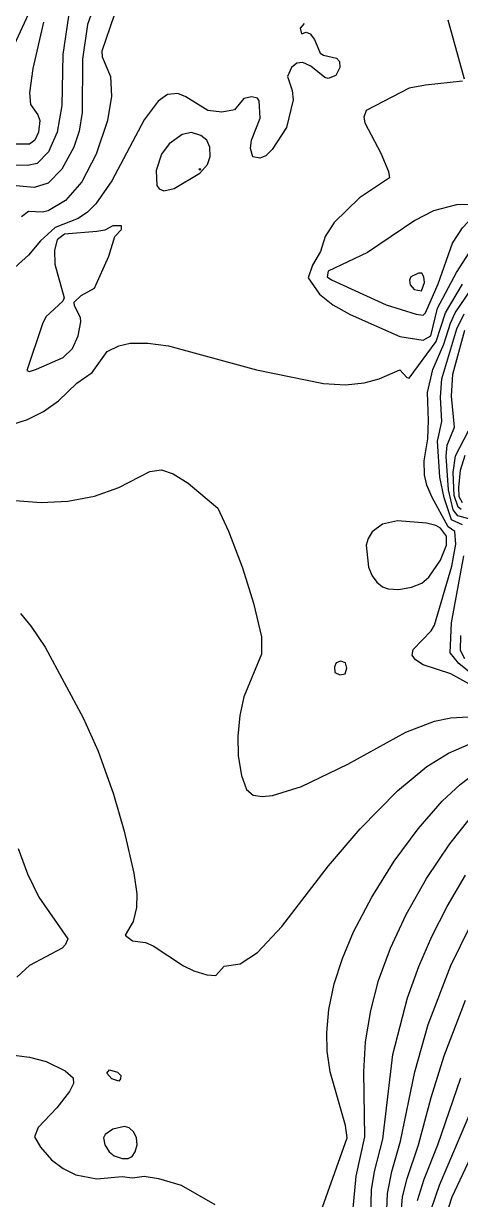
# Model space of a CAD drawing. Header units: inches. Extents: x 2608994 to 2618701, y 1261813 to 1271655.
# Drawn here: x 2613540 to 2613993, y 1264515 to 1265735 of the extents above; entities that cross this region are included whole.
import ezdxf

# ---------------------------------------------------------------- set-up
doc = ezdxf.new("R2010")
doc.units = ezdxf.units.IN
doc.header["$MEASUREMENT"] = 0

msp = doc.modelspace()

# ---------------------------------------------------------------- linework, layer by layer
for points, elevation in [([(2613553, 1265762.3), (2613507.6, 1265663.9)], 255), ([(2613588, 1265751.5), (2613580.9, 1265702.3), (2613579.6, 1265649.5), (2613575.1, 1265621.9), (2613565.8, 1265601.5), (2613554.3, 1265589.5), (2613544, 1265587.2), (2613509.2, 1265588.1)], 253), ([(2613611.6, 1265747.9), (2613606.4, 1265733.7), (2613601.3, 1265697.5), (2613601, 1265642.3), (2613597.6, 1265623.1), (2613592.2, 1265606.3), (2613579.8, 1265583.5), (2613565.6, 1265569.1), (2613551.2, 1265564.7), (2613524.8, 1265566.9)], 252), ([(2613634, 1265743.1), (2613621.4, 1265705.9), (2613621.7, 1265699.9), (2613630.1, 1265679.5), (2613631.4, 1265659.1), (2613627, 1265633.9), (2613615.4, 1265599.1), (2613600.4, 1265570.3), (2613583.6, 1265551.2), (2613565.6, 1265540.3), (2613559.6, 1265538.9), (2613545.2, 1265539.7), (2613538, 1265534.2)], 251), ([(2613560.7, 1265735.9), (2613549.7, 1265687.9), (2613546.1, 1265662.7), (2613547.4, 1265650.7), (2613554.8, 1265640), (2613557.1, 1265633.9), (2613555.7, 1265621.9), (2613551.6, 1265613.5), (2613546.4, 1265609.4), (2613515.2, 1265609.6)], 254), ([(2613831.2, 1265734.7), (2613826.8, 1265729.9), (2613828.2, 1265723.9), (2613833.2, 1265725.6), (2613837.5, 1265723.9), (2613841.7, 1265717.9), (2613847.6, 1265703.7), (2613851.2, 1265701.6), (2613864.5, 1265698.7), (2613867.7, 1265695.1), (2613868.2, 1265689.1), (2613864, 1265680.7), (2613856, 1265677.4), (2613852.4, 1265678.6), (2613838, 1265690.3), (2613829.6, 1265694.1), (2613823.6, 1265693.5), (2613818, 1265689.1), (2613813.7, 1265679.5), (2613818.8, 1265665.1), (2613819.8, 1265655.5), (2613812.7, 1265626.7), (2613797.9, 1265603.9), (2613791.2, 1265597.5), (2613785.2, 1265594.8), (2613778, 1265596.5), (2613775.4, 1265605.1), (2613776.4, 1265613.5), (2613785.5, 1265636.3), (2613784.5, 1265654.3), (2613782.8, 1265657), (2613776.8, 1265658.4), (2613768.5, 1265656.7), (2613758.8, 1265645.1), (2613745.6, 1265642.6), (2613731.2, 1265644.4), (2613708.4, 1265658.6), (2613700, 1265661.9), (2613689.2, 1265660.8), (2613679.6, 1265654.1), (2613665.2, 1265634.6), (2613631.7, 1265571.5), (2613615, 1265547.5), (2613606.5, 1265539.1), (2613596.8, 1265532.4), (2613572.8, 1265522.9), (2613557.8, 1265509.1), (2613545.2, 1265494.4), (2613524.1, 1265475.5)], 250), ([(2613980.2, 1265738.3), (2613997.1, 1265677.1)], 249), ([(2613995.2, 1265674.9), (2613956.8, 1265670.7), (2613940, 1265667.4), (2613895.6, 1265644.4), (2613893.1, 1265637.5), (2613893.9, 1265631.5), (2613910.7, 1265600.3), (2613918.5, 1265581.1), (2613919.6, 1265574.5), (2613888.4, 1265553.9), (2613862.3, 1265528.3), (2613853, 1265513.9), (2613848.1, 1265498.3), (2613839.9, 1265483.9), (2613835.2, 1265470.7), (2613846.9, 1265453.9), (2613860.8, 1265442.7), (2613878.8, 1265432.9), (2613930.4, 1265410.1), (2613954.4, 1265406.3), (2613962.6, 1265410.7), (2613969.5, 1265439.5), (2613989.2, 1265476.5), (2614002.4, 1265496.7)], 249), ([(2613696.4, 1265563.4), (2613722.8, 1265579.4), (2613731, 1265588.3), (2613733.6, 1265596.7), (2613733.2, 1265606.3), (2613730, 1265613.6), (2613724, 1265618.3), (2613714.4, 1265621.5), (2613704.6, 1265619.5), (2613691.2, 1265609.9), (2613683.2, 1265599.1), (2613677.5, 1265582.3), (2613678.2, 1265566.7), (2613680.8, 1265563.2), (2613685.6, 1265561.1), (2613696.4, 1265563.4)], 249), ([(2613722.8, 1265582.5), (2613721.9, 1265583.5), (2613722.8, 1265584.4), (2613723.8, 1265583.5), (2613722.8, 1265582.5)], 249), ([(2613947.2, 1265433.1), (2613954.4, 1265432.2), (2613956.8, 1265434.5), (2613970, 1265464.7), (2613985, 1265506.7), (2613995.2, 1265522.8), (2614012.1, 1265540.3), (2614013.4, 1265542.7), (2614012, 1265545.1), (2614002.4, 1265546.9), (2613989.2, 1265546.6), (2613965.2, 1265540.2), (2613946, 1265530.3), (2613896.8, 1265497.1), (2613855.9, 1265477.9), (2613855.1, 1265471.9), (2613859.6, 1265468.8), (2613916, 1265442.8), (2613947.2, 1265433.1)], 248), ([(2613553.6, 1265376.2), (2613581.2, 1265388.4), (2613590.9, 1265397.5), (2613596.7, 1265410.7), (2613599.5, 1265425.1), (2613599, 1265429.9), (2613592.9, 1265441.9), (2613592.6, 1265445.5), (2613599.7, 1265452.7), (2613613.6, 1265460.3), (2613628.5, 1265493.5), (2613634.6, 1265513.9), (2613641.8, 1265521.1), (2613641.6, 1265524.7), (2613632.8, 1265524.8), (2613624.4, 1265520.4), (2613616, 1265518.8), (2613582.4, 1265516.3), (2613575, 1265510.3), (2613572.2, 1265499.5), (2613572.5, 1265485.1), (2613582.3, 1265450.3), (2613580.7, 1265446.7), (2613563.2, 1265430.4), (2613559.6, 1265423.1), (2613543.5, 1265374.7), (2613546.4, 1265373.7), (2613553.6, 1265376.2)], 249), ([(2613941.1, 1265463.5), (2613945.2, 1265458.7), (2613952.7, 1265457.5), (2613956.1, 1265465.9), (2613955.4, 1265471.9), (2613953.2, 1265475.6), (2613949.6, 1265475.8), (2613941.8, 1265471.9), (2613940.3, 1265468.3), (2613941.1, 1265463.5)], 247), ([(2613526, 1265318), (2613544, 1265324), (2613560.8, 1265332.2), (2613576.4, 1265343.3), (2613595.3, 1265361.5), (2613611.2, 1265372.7), (2613626.8, 1265394.4), (2613638.8, 1265400.5), (2613650.8, 1265403), (2613668.8, 1265403.2), (2613690.4, 1265400.2), (2613781.6, 1265375.6), (2613851.2, 1265361.3), (2613874, 1265360), (2613893.2, 1265362), (2613908.8, 1265366.1), (2613930.4, 1265375.4), (2613937.6, 1265367.6), (2613940, 1265366.9), (2613968.2, 1265404.7), (2613977.7, 1265434.7), (2613995.2, 1265464.2)], 250), ([(2614014.4, 1265042.9), (2613983.2, 1265060.2), (2613954.4, 1265069.6), (2613946.5, 1265074.7), (2613943.1, 1265079.5), (2613944.1, 1265085.5), (2613962.8, 1265104.7), (2613966.4, 1265110.6), (2613984.4, 1265172), (2613988.5, 1265194.7), (2613987.3, 1265207.9), (2613980.4, 1265212.7), (2613963.5, 1265243.9), (2613958.5, 1265255.9), (2613956, 1265266.7), (2613955.7, 1265281.1), (2613959.3, 1265303.9), (2613960.2, 1265323.1), (2613959.2, 1265351.9), (2613964.5, 1265375.9), (2613976, 1265402), (2613982.8, 1265423.9), (2613987.8, 1265434.7), (2614009.7, 1265467.1)], 251), ([(2613995.2, 1265214.8), (2613984, 1265219.9), (2613976.2, 1265242.7), (2613971.8, 1265264.3), (2613969.4, 1265301.5), (2613973.9, 1265321.9), (2613972.4, 1265347.1), (2613974, 1265366.3), (2613989.5, 1265417.9), (2613997.1, 1265433.5)], 252), ([(2614005.7, 1265219.9), (2613990.4, 1265224.1), (2613985.6, 1265230.4), (2613980.9, 1265251.1), (2613978.3, 1265285.9), (2613979.6, 1265297.2), (2613987.1, 1265315.9), (2613983.9, 1265348.3), (2613985.3, 1265371.1), (2613997.9, 1265416.7)], 253), ([(2613994, 1265230.6), (2613990.8, 1265233.1), (2613986.8, 1265245.1), (2613985.7, 1265269.1), (2613988, 1265286.4), (2614001.5, 1265312.3)], 254), ([(2613995.2, 1265237.7), (2613991.9, 1265243.9), (2613991.5, 1265253.5), (2613993.2, 1265271.5), (2613998, 1265287.1)], 255), ([(2613522.4, 1265240.6), (2613558.4, 1265237.8), (2613586, 1265239.3), (2613613.6, 1265244.6), (2613638.8, 1265253.5), (2613671.2, 1265269.9), (2613683.2, 1265271.7), (2613695.2, 1265267.8), (2613710.8, 1265258.1), (2613741.5, 1265231.9), (2613752.8, 1265208.3), (2613767.2, 1265170.3), (2613778.5, 1265133.5), (2613786.9, 1265098.7), (2613786.7, 1265080.7), (2613768.5, 1265036.3), (2613764.4, 1265017.1), (2613762.2, 1264995.5), (2613762.6, 1264975.1), (2613766.2, 1264954.7), (2613771.3, 1264940.3), (2613778.2, 1264934.3), (2613787.6, 1264933.1), (2613798.4, 1264934.2), (2613828.4, 1264943.5), (2613876.4, 1264966.5), (2613936.4, 1264999.7), (2613966.4, 1265011.2), (2613983.2, 1265014.6), (2614001.2, 1265015.7)], 251), ([(2613918.4, 1265148.4), (2613929.2, 1265147.7), (2613942.4, 1265150.2), (2613953.2, 1265154.2), (2613960.4, 1265160.4), (2613972.4, 1265178.2), (2613978.6, 1265193.5), (2613978.8, 1265203.1), (2613972.4, 1265211.2), (2613967.6, 1265214), (2613958, 1265216.4), (2613928, 1265218.9), (2613912.4, 1265215.3), (2613901.6, 1265207.4), (2613897.4, 1265200.7), (2613895.5, 1265193.5), (2613898, 1265171), (2613901.6, 1265162), (2613906.4, 1265155.2), (2613912.4, 1265150.6), (2613918.4, 1265148.4)], 250), ([(2614005.9, 1265059.1), (2613991.7, 1265071.1), (2613982.5, 1265081.9), (2613984.1, 1265113.1), (2613996.6, 1265182.7)], 252), ([(2613536.8, 1265122.7), (2613548, 1265109.5), (2613562.4, 1265087.9), (2613602, 1265014.7), (2613617.6, 1264979.9), (2613633.4, 1264935.5), (2613644.5, 1264897.1), (2613654.4, 1264853.6), (2613657.5, 1264832.3), (2613657.3, 1264817.9), (2613653.7, 1264803.5), (2613645.6, 1264789.1), (2613653.2, 1264783.5), (2613666.4, 1264781.5), (2613674.6, 1264778.3), (2613706, 1264757.5), (2613716.8, 1264752.3), (2613730, 1264748.3), (2613739.6, 1264747.4), (2613748, 1264757.2), (2613764.8, 1264759.6), (2613782.8, 1264771.3), (2613808, 1264798.4), (2613856.5, 1264861.1), (2613889.1, 1264899.5), (2613927.9, 1264939.1), (2613958.4, 1264964.3), (2613980.8, 1264978.1), (2614002.4, 1264987.4)], 252), ([(2613997.7, 1265075.9), (2613993.2, 1265084.3), (2613993.5, 1265099.9)], 253), ([(2613862.9, 1265061.5), (2613868, 1265059.3), (2613873.8, 1265060.3), (2613875.5, 1265066.3), (2613874, 1265071.6), (2613869.2, 1265073.5), (2613864.4, 1265071.7), (2613862.6, 1265067.5), (2613862.9, 1265061.5)], 250), ([(2613842.8, 1264486.8), (2613875.6, 1264579.1), (2613874, 1264591.9), (2613858, 1264647.5), (2613855, 1264669.1), (2613854.5, 1264688.3), (2613856.8, 1264712.3), (2613862.4, 1264738.7), (2613870.9, 1264765.1), (2613882.4, 1264792.7), (2613901.2, 1264828.7), (2613924.5, 1264865.9), (2613949.2, 1264899.5), (2613974.3, 1264928.3), (2613992.8, 1264945.6), (2614011.5, 1264959.5)], 253), ([(2613880.7, 1264491.5), (2613885.2, 1264539.5), (2613894, 1264580.3), (2613893.1, 1264647.5), (2613894.9, 1264678.7), (2613900.1, 1264711.1), (2613908.3, 1264742.3), (2613920.5, 1264775.9), (2613936.9, 1264810.7), (2613958.1, 1264847.9), (2613982.3, 1264883.9), (2614002.1, 1264909.1)], 254), ([(2613534.5, 1264879.1), (2613544.1, 1264852.7), (2613556, 1264828.7), (2613586, 1264785.5), (2613583.6, 1264779.5), (2613580, 1264775.9), (2613546.4, 1264757.7), (2613533.2, 1264745.6)], 253), ([(2613900.1, 1264498.7), (2613901.1, 1264525.1), (2613904.2, 1264544.3), (2613912.6, 1264577.9), (2613923.2, 1264665.5), (2613938.2, 1264724.3), (2613949.9, 1264756.7), (2613963.5, 1264787.9), (2613979.4, 1264819.1), (2613998.5, 1264851.5)], 255), ([(2613916.1, 1264487.9), (2613917.5, 1264521.5), (2613922, 1264544.3), (2613931.2, 1264575.5), (2613945.8, 1264647.5), (2613959.9, 1264696.7), (2613983.4, 1264757.9), (2614013.3, 1264819.1)], 256), ([(2613971.9, 1264478.3), (2613984.8, 1264517.9), (2614106.1, 1264775.9)], 260), ([(2613930.5, 1264484.3), (2613933.2, 1264517.9), (2613937.8, 1264537.1), (2613949.7, 1264571.9), (2613962.8, 1264621.1), (2613976.4, 1264664.3), (2613998.3, 1264721.9)], 257), ([(2613962.8, 1264504.7), (2613971.4, 1264529.9), (2614034.7, 1264678.7)], 259), ([(2613524.8, 1264665.4), (2613546.4, 1264662.8), (2613563.5, 1264658.3), (2613583.1, 1264648.7), (2613591.4, 1264641.5), (2613591.9, 1264635.5), (2613587.7, 1264627.1), (2613574.6, 1264610.3), (2613555.3, 1264589.9), (2613551.4, 1264580.3), (2613557.5, 1264569.5), (2613569.2, 1264556.4), (2613581.2, 1264547.2), (2613594.2, 1264540.7), (2613616, 1264536.7), (2613642.4, 1264538.9), (2613653.2, 1264537.5), (2613665.2, 1264539.3), (2613679.9, 1264537.1), (2613703.6, 1264529.9), (2613738.4, 1264510)], 253), ([(2613631.6, 1264640.3), (2613626.3, 1264646.3), (2613629.2, 1264649.8), (2613637.6, 1264647.3), (2613640.8, 1264643.9), (2613640.7, 1264640.3), (2613638.8, 1264637.9), (2613631.6, 1264640.3)], 253), ([(2613948.8, 1264514.3), (2613955.6, 1264536.4), (2613969.6, 1264571.9), (2613993.7, 1264641.5)], 258), ([(2613642.4, 1264557.8), (2613648.4, 1264557.8), (2613652.7, 1264559.9), (2613656, 1264564.7), (2613657.9, 1264571.9), (2613657.1, 1264579.1), (2613654.3, 1264585.1), (2613649.6, 1264589.6), (2613644.8, 1264590.9), (2613632.8, 1264588.1), (2613624.8, 1264582.7), (2613623, 1264579.1), (2613624.3, 1264571.9), (2613628.8, 1264564.7), (2613634, 1264560.4), (2613642.4, 1264557.8)], 252)]:
    msp.add_lwpolyline(points, dxfattribs=dict(elevation=elevation))

doc.saveas('drawing.dxf')
